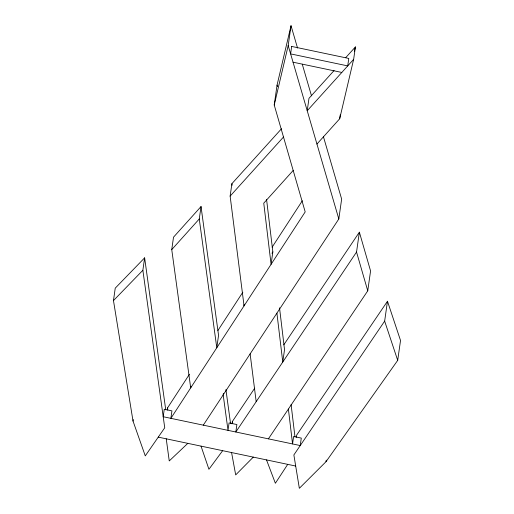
<?xml version="1.0" encoding="UTF-8"?>
<svg xmlns="http://www.w3.org/2000/svg" width="514" height="514" viewBox="0 0 514 514"><rect width="100%" height="100%" fill="white"/><g stroke="black" fill="none" stroke-linecap="round" stroke-linejoin="round"><path stroke-width="0.77" d="M144.633 257.848L142.866 270.274L164.737 427.77L145.269 455.892L133.03 421.101L113.472 300.587L115.239 288.161L144.633 257.848L165.733 409.78M133.03 421.101L133.255 419.552M190.919 386.316L190.7 387.871L171.747 249.605L173.514 237.185L201.032 206.551L218.553 335.353L216.779 347.779L199.265 218.977L201.032 206.551M167.249 410.127L167.564 407.891L189.441 374.263M244.266 304.32L244.047 305.875L230.137 196.11L231.904 183.684L281.531 128.731M223.41 393.332L223.192 394.887L228.017 430.359L229.077 422.9L236.89 424.545L235.83 432.004L356.536 252.053L359.37 232.174L283.786 344.843M288.386 409.067L292.556 443.929L293.616 436.476L301.3 438.095L300.24 445.548L163.201 416.726L164.262 409.272L171.933 410.885L170.873 418.338L305.194 211.897L274.225 105.01L277.052 85.131L291.02 25.7L297.542 48.046M232.02 423.844L232.354 421.519L254.713 388.179M274.225 105.01L288.193 45.579L291.02 25.7M266.573 199.49L272.844 251.911L271.071 264.337L263.759 203.178L293.186 170.462M316.939 144.055L339.677 118.779L340.229 114.892M296.379 437.286L296.7 435.05L387.479 301.243L400.528 340.486L397.701 360.365L326.011 461.694L299.341 488.3L293.873 454.935L384.652 321.121L387.479 301.243M339.677 118.779L353.645 59.348L355.412 46.922L345.806 57.555M203.293 425.155L338.816 218.964L341.643 199.085L323.422 136.666M326.011 461.694L326.229 460.165M268.392 438.853L367.748 290.834L370.575 270.949L359.37 232.174M354.326 51.554L355.412 46.922M217.885 330.553L242.826 292.215M272.144 247.157L302.335 200.756M271.97 253.248L272.844 251.911M287.712 464.36L275.369 483.256L266.509 459.901M222.658 450.675L208.922 469.282L201.032 446.133M171.747 249.605L199.265 218.977M334.068 70.559L308.985 98.328L307.218 110.754L353.645 59.348M230.137 196.11L283.497 137.02M113.472 300.587L142.866 270.274M253.299 457.119L235.688 474.91L231.576 452.551M187.828 443.351L169.247 460.936L166.234 438.808M293.038 62.194L341.81 72.448M158.254 437.131L295.691 466.037M384.652 321.121L397.701 360.365M302.271 64.231L311.497 95.822M288.193 45.579L338.816 218.964M277.052 85.131L277.502 86.667M356.536 252.053L367.748 290.834M232.354 421.519L232.643 423.073M225.922 389.554L230.535 423.452M167.564 407.891L167.782 409.472M231.904 183.684L232.11 185.271M250.132 353.895L256.184 401.659M279.526 307.815L284.531 349.61L282.758 362.036L276.911 313.148M291.097 404.55L294.978 436.971M291.676 46.433L290.616 53.886L347.727 65.901L348.788 58.442L291.676 46.433"/></g></svg>
